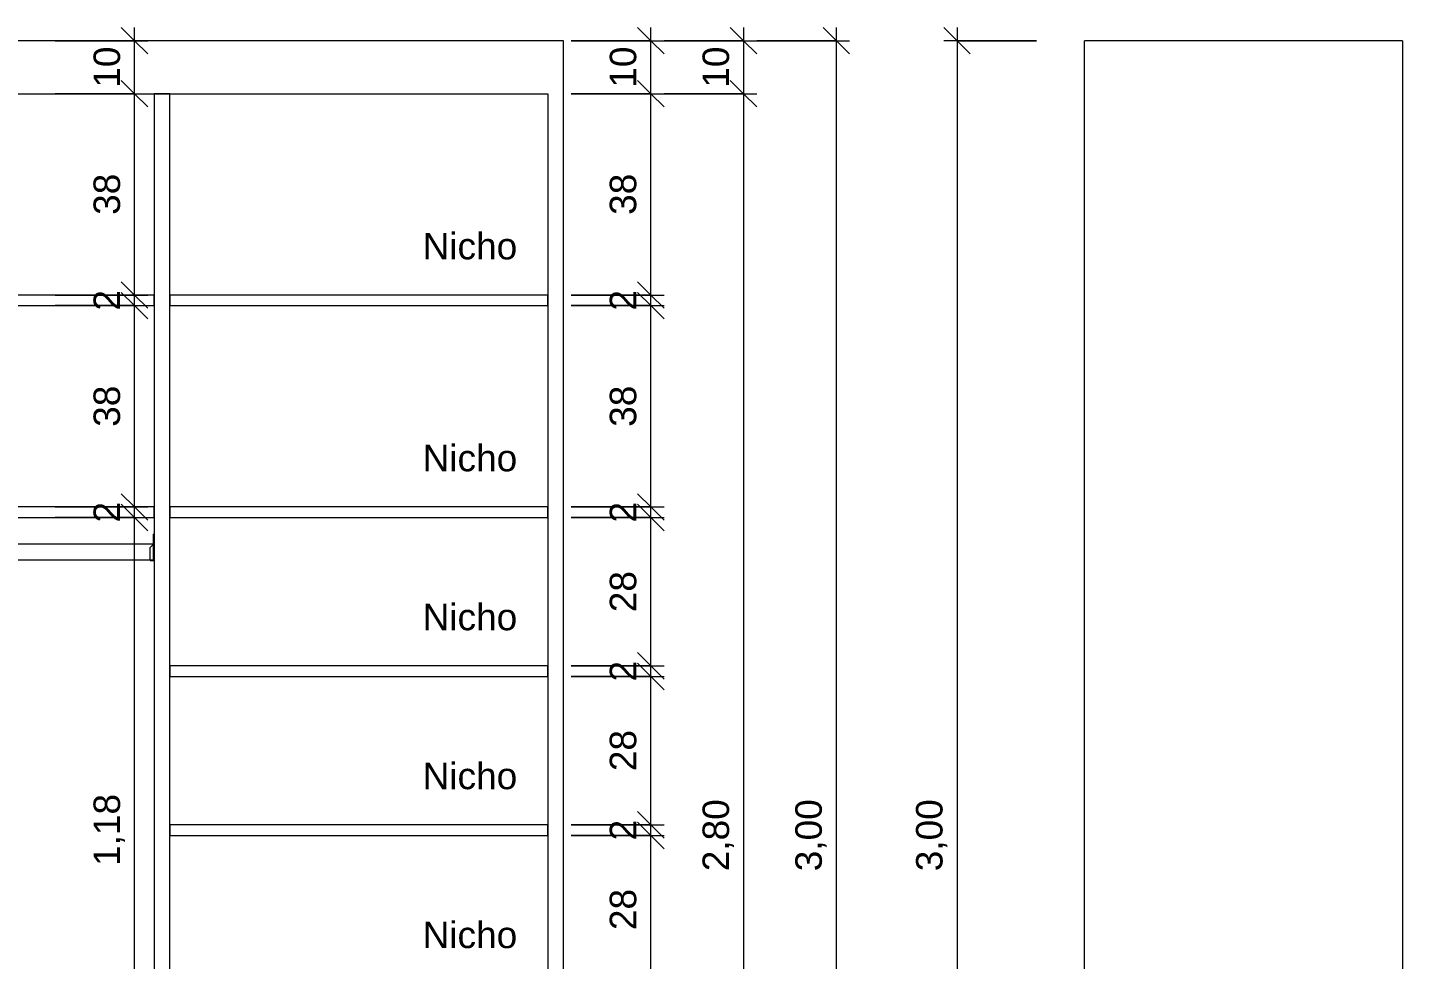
# Model space of a CAD drawing. Header units: millimetres. Extents: x 5059 to 16943, y -6200 to 11800.
# Drawn here: x 10619 to 13212, y 1466 to 3225 of the extents above; entities that cross this region are included whole.
import ezdxf

# ---------------------------------------------------------------- set-up
doc = ezdxf.new("R2010")
doc.units = ezdxf.units.MM
for name, color, linetype, lineweight in [('A-ANNO-DIMS', 211, 'Continuous', 9), ('A-ANNO-DIMS-25', 211, 'Continuous', 9), ('G-ANNO-TEXT', 231, 'Continuous', 9), ('I-FURN', 30, 'Continuous', 9)]:
    doc.layers.add(name, color=color, linetype=linetype, lineweight=lineweight)
doc.styles.add('@Arial Unicode MS', font='ARIALUNI.TTF', dxfattribs={"height": 50})
doc.styles.add('Arial', font='arial.ttf', dxfattribs={"height": 50})
doc.dimstyles.new('CRT_-__Metros_-_Linha_de_chamada_3_5_mm', dxfattribs={"dimscale": 304.8, "dimtxt": 50.292243, "dimasz": 0.164042, "dimexe": 0.082021, "dimexo": 0.0625, "dimgap": 0.04101, "dimtad": 1, "dimdec": 0, "dimlfac": 0.1, "dimdsep": 46, "dimtxsty": '@Arial Unicode MS', "dimblk1": 'OBLIQUE', "dimblk2": 'OBLIQUE', "dimsah": 1, "dimcen": 0.09, "dimdle": 0.082021, "dimazin": 0, "dimtfac": 1, "dimtdec": 4, "dimtix": 1, "dimtmove": 0, "dimatfit": 3, "dimfxl": 0.492126, "dimfxlon": 1, "dimtvp": 1, "dimtolj": 1, "dimtzin": 0, "dimarcsym": 2})
doc.dimstyles.new('CRT_-__Metros_-_Linha_de_chamada_3_5_mm_1', dxfattribs={"dimscale": 304.8, "dimtxt": 50.292243, "dimasz": 0.164042, "dimexe": 0.082021, "dimexo": 0.0625, "dimgap": 0.04101, "dimtad": 1, "dimlfac": 0.001, "dimrnd": 0.01, "dimzin": 0, "dimdsep": 46, "dimtxsty": '@Arial Unicode MS', "dimblk1": 'OBLIQUE', "dimblk2": 'OBLIQUE', "dimsah": 1, "dimcen": 0.09, "dimdle": 0.082021, "dimazin": 0, "dimtfac": 1, "dimtdec": 4, "dimtix": 1, "dimtmove": 0, "dimatfit": 3, "dimfxl": 0.492126, "dimfxlon": 1, "dimtvp": 1, "dimtolj": 1, "dimtzin": 0, "dimarcsym": 2})

# ---------------------------------------------------------------- blocks, each defined once
blk = doc.blocks.new('CLOSET 02 - CLOSET 02-4326823-VISTA FRONTAL CLOSET 02')
at = {"layer": 'I-FURN'}
for p, q in [((16329.7, 3200), (13329.7, 3200)), ((16329.7, 200), (16329.7, 3200)), ((13359.7, 3100), (16299.7, 3100)), ((15587.2, 3100), (15557.2, 3100)), ((15557.2, 3100), (15557.2, 300)), ((15587.2, 300), (15587.2, 3100)), ((16299.7, 3100), (16299.7, 300)), ((15557.2, 2720), (14844.7, 2720)), ((14844.7, 2700), (15557.2, 2700)), ((15557.2, 2700), (15557.2, 2720)), ((16299.7, 2720), (15587.2, 2720)), ((15587.2, 2720), (15587.2, 2700)), ((15587.2, 2700), (16299.7, 2700)), ((16299.7, 2700), (16299.7, 2720)), ((15557.2, 2320), (14844.7, 2320)), ((15557.2, 2300), (15557.2, 2320)), ((16299.7, 2320), (15587.2, 2320)), ((15587.2, 2320), (15587.2, 2300)), ((16299.7, 2300), (16299.7, 2320)), ((14844.7, 2300), (15557.2, 2300)), ((15587.2, 2300), (16299.7, 2300)), ((15557.2, 2268.4), (15556.2, 2268.4)), ((15556.2, 2265.7), (15556.2, 2268.4)), ((15556.2, 2268.4), (15556.2, 2268.2)), ((15556.2, 2250), (15556.2, 2265.7)), ((15556.2, 2250), (14845.7, 2250)), ((15556.2, 2250), (15549.6, 2243.4)), ((15549.6, 2227), (15549.6, 2243.4)), ((15556.2, 2250), (15556.2, 2249.9)), ((15556.2, 2249.8), (15556.2, 2249.9)), ((15556.2, 2249.8), (15556.2, 2227)), ((15556.2, 2227), (15556.2, 2249.8)), ((15557.2, 2249.8), (15556.2, 2249.8)), ((14845.7, 2220), (15556.2, 2220)), ((15549.6, 2219), (15549.6, 2227)), ((15549.6, 2219), (15556.2, 2219)), ((15556.2, 2227), (15556.2, 2219)), ((15556.2, 2219), (15556.2, 2227)), ((15556.2, 2219), (15557.2, 2219)), ((16299.7, 2020), (15587.2, 2020)), ((15587.2, 2020), (15587.2, 2000)), ((15587.2, 2000), (16299.7, 2000)), ((16299.7, 2000), (16299.7, 2020)), ((16299.7, 1720), (15587.2, 1720)), ((15587.2, 1720), (15587.2, 1700)), ((16299.7, 1700), (16299.7, 1720)), ((15587.2, 1700), (16299.7, 1700))]:
    blk.add_line(p, q, dxfattribs=at)
blk = doc.blocks.new('CLOSET 02 - CLOSET 02-4326823-VISTA LATERAL CLOSET 02')
at = {"layer": 'I-FURN'}
for p, q in [((5575.4, 200), (5575.4, 3200)), ((6175.4, 3200), (5575.4, 3200)), ((6175.4, 3200), (6175.4, 200)), ((6175.4, 200), (5575.4, 200))]:
    blk.add_line(p, q, dxfattribs=at)
blk = doc.blocks.new('DIMBLOCK40-VISTA FRONTAL CLOSET 02')
at = {"layer": 'A-ANNO-DIMS-25', "lineweight": 18}
for p, q in [((11794.2, 1700), (11769.2, 1725)), ((11794.2, 1700), (11819.2, 1675)), ((11794.2, 1420), (11769.2, 1445)), ((11794.2, 1420), (11819.2, 1395))]:
    blk.add_line(p, q, dxfattribs=at)
at = {"layer": 'A-ANNO-DIMS-25'}
for p, q in [((11644.2, 1700), (11819.2, 1700)), ((11794.2, 1700), (11644.2, 1700)), ((11794.2, 1420), (11794.2, 1700)), ((11644.2, 1420), (11819.2, 1420)), ((11794.2, 1420), (11644.2, 1420))]:
    blk.add_line(p, q, dxfattribs=at)
at = {"layer": 'A-ANNO-DIMS-25', "color": 0, "insert": (11716.8, 1521.3), "char_height": 50, "width": 92.937, "attachment_point": 1, "rotation": 90, "line_spacing_factor": 1.117605, "style": '@Arial Unicode MS'}
blk.add_mtext('28', dxfattribs=at)
blk = doc.blocks.new('_Oblique')
at = {"color": 0, "linetype": 'ByBlock', "lineweight": -2}
blk.add_line((-0.5, -0.5), (0.5, 0.5), dxfattribs=at)
blk = doc.blocks.new('DIMBLOCK41-VISTA FRONTAL CLOSET 02')
at = {"layer": 'A-ANNO-DIMS-25', "lineweight": 18}
for p, q in [((11794.2, 1720), (11769.2, 1745)), ((11794.2, 1700), (11769.2, 1725)), ((11794.2, 1720), (11819.2, 1695)), ((11794.2, 1700), (11819.2, 1675))]:
    blk.add_line(p, q, dxfattribs=at)
at = {"layer": 'A-ANNO-DIMS-25'}
for p, q in [((11644.2, 1720), (11819.2, 1720)), ((11794.2, 1720), (11644.2, 1720)), ((11794.2, 1700), (11794.2, 1720)), ((11644.2, 1700), (11819.2, 1700)), ((11794.2, 1700), (11644.2, 1700))]:
    blk.add_line(p, q, dxfattribs=at)
at = {"layer": 'A-ANNO-DIMS-25', "color": 0, "insert": (11716.8, 1690.6), "char_height": 50, "width": 46.468, "attachment_point": 1, "rotation": 90, "line_spacing_factor": 1.117605, "style": '@Arial Unicode MS'}
blk.add_mtext('2', dxfattribs=at)
blk = doc.blocks.new('DIMBLOCK42-VISTA FRONTAL CLOSET 02')
at = {"layer": 'A-ANNO-DIMS-25', "lineweight": 18}
for p, q in [((11794.2, 2000), (11769.2, 2025)), ((11794.2, 2000), (11819.2, 1975)), ((11794.2, 1720), (11769.2, 1745)), ((11794.2, 1720), (11819.2, 1695))]:
    blk.add_line(p, q, dxfattribs=at)
at = {"layer": 'A-ANNO-DIMS-25'}
for p, q in [((11644.2, 2000), (11819.2, 2000)), ((11794.2, 2000), (11644.2, 2000)), ((11794.2, 1720), (11794.2, 2000)), ((11644.2, 1720), (11819.2, 1720)), ((11794.2, 1720), (11644.2, 1720))]:
    blk.add_line(p, q, dxfattribs=at)
at = {"layer": 'A-ANNO-DIMS-25', "color": 0, "insert": (11716.8, 1821.3), "char_height": 50, "width": 92.937, "attachment_point": 1, "rotation": 90, "line_spacing_factor": 1.117605, "style": '@Arial Unicode MS'}
blk.add_mtext('28', dxfattribs=at)
blk = doc.blocks.new('DIMBLOCK43-VISTA FRONTAL CLOSET 02')
at = {"layer": 'A-ANNO-DIMS-25', "lineweight": 18}
for p, q in [((11794.2, 2020), (11769.2, 2045)), ((11794.2, 2000), (11769.2, 2025)), ((11794.2, 2020), (11819.2, 1995)), ((11794.2, 2000), (11819.2, 1975))]:
    blk.add_line(p, q, dxfattribs=at)
at = {"layer": 'A-ANNO-DIMS-25'}
for p, q in [((11644.2, 2020), (11819.2, 2020)), ((11794.2, 2020), (11644.2, 2020)), ((11644.2, 2000), (11819.2, 2000)), ((11794.2, 2000), (11644.2, 2000)), ((11794.2, 2000), (11794.2, 2020))]:
    blk.add_line(p, q, dxfattribs=at)
at = {"layer": 'A-ANNO-DIMS-25', "color": 0, "insert": (11716.8, 1990.6), "char_height": 50, "width": 46.468, "attachment_point": 1, "rotation": 90, "line_spacing_factor": 1.117605, "style": '@Arial Unicode MS'}
blk.add_mtext('2', dxfattribs=at)
blk = doc.blocks.new('DIMBLOCK44-VISTA FRONTAL CLOSET 02')
at = {"layer": 'A-ANNO-DIMS-25', "lineweight": 18}
for p, q in [((11794.2, 2300), (11769.2, 2325)), ((11794.2, 2300), (11819.2, 2275)), ((11794.2, 2020), (11769.2, 2045)), ((11794.2, 2020), (11819.2, 1995))]:
    blk.add_line(p, q, dxfattribs=at)
at = {"layer": 'A-ANNO-DIMS-25'}
for p, q in [((11644.2, 2300), (11819.2, 2300)), ((11794.2, 2300), (11644.2, 2300)), ((11794.2, 2020), (11794.2, 2300)), ((11644.2, 2020), (11819.2, 2020)), ((11794.2, 2020), (11644.2, 2020))]:
    blk.add_line(p, q, dxfattribs=at)
at = {"layer": 'A-ANNO-DIMS-25', "color": 0, "insert": (11716.8, 2121.3), "char_height": 50, "width": 92.937, "attachment_point": 1, "rotation": 90, "line_spacing_factor": 1.117605, "style": '@Arial Unicode MS'}
blk.add_mtext('28', dxfattribs=at)
blk = doc.blocks.new('DIMBLOCK45-VISTA FRONTAL CLOSET 02')
at = {"layer": 'A-ANNO-DIMS-25', "lineweight": 18}
for p, q in [((11794.2, 2320), (11769.2, 2345)), ((11794.2, 2300), (11769.2, 2325)), ((11794.2, 2320), (11819.2, 2295)), ((11794.2, 2300), (11819.2, 2275))]:
    blk.add_line(p, q, dxfattribs=at)
at = {"layer": 'A-ANNO-DIMS-25'}
for p, q in [((11644.2, 2320), (11819.2, 2320)), ((11794.2, 2320), (11644.2, 2320)), ((11794.2, 2300), (11794.2, 2320)), ((11644.2, 2300), (11819.2, 2300)), ((11794.2, 2300), (11644.2, 2300))]:
    blk.add_line(p, q, dxfattribs=at)
at = {"layer": 'A-ANNO-DIMS-25', "color": 0, "insert": (11716.8, 2290.6), "char_height": 50, "width": 46.468, "attachment_point": 1, "rotation": 90, "line_spacing_factor": 1.117605, "style": '@Arial Unicode MS'}
blk.add_mtext('2', dxfattribs=at)
blk = doc.blocks.new('DIMBLOCK46-VISTA FRONTAL CLOSET 02')
at = {"layer": 'A-ANNO-DIMS-25', "lineweight": 18}
for p, q in [((11794.2, 2700), (11769.2, 2725)), ((11794.2, 2700), (11819.2, 2675)), ((11794.2, 2320), (11769.2, 2345)), ((11794.2, 2320), (11819.2, 2295))]:
    blk.add_line(p, q, dxfattribs=at)
at = {"layer": 'A-ANNO-DIMS-25'}
for p, q in [((11644.2, 2700), (11819.2, 2700)), ((11794.2, 2700), (11644.2, 2700)), ((11794.2, 2320), (11794.2, 2700)), ((11644.2, 2320), (11819.2, 2320)), ((11794.2, 2320), (11644.2, 2320))]:
    blk.add_line(p, q, dxfattribs=at)
at = {"layer": 'A-ANNO-DIMS-25', "color": 0, "insert": (11716.8, 2471.3), "char_height": 50, "width": 92.937, "attachment_point": 1, "rotation": 90, "line_spacing_factor": 1.117605, "style": '@Arial Unicode MS'}
blk.add_mtext('38', dxfattribs=at)
blk = doc.blocks.new('DIMBLOCK47-VISTA FRONTAL CLOSET 02')
at = {"layer": 'A-ANNO-DIMS-25', "lineweight": 18}
for p, q in [((11794.2, 2720), (11769.2, 2745)), ((11794.2, 2700), (11769.2, 2725)), ((11794.2, 2720), (11819.2, 2695)), ((11794.2, 2700), (11819.2, 2675))]:
    blk.add_line(p, q, dxfattribs=at)
at = {"layer": 'A-ANNO-DIMS-25'}
for p, q in [((11644.2, 2720), (11819.2, 2720)), ((11794.2, 2720), (11644.2, 2720)), ((11644.2, 2700), (11819.2, 2700)), ((11794.2, 2700), (11644.2, 2700)), ((11794.2, 2700), (11794.2, 2720))]:
    blk.add_line(p, q, dxfattribs=at)
at = {"layer": 'A-ANNO-DIMS-25', "color": 0, "insert": (11716.8, 2690.6), "char_height": 50, "width": 46.468, "attachment_point": 1, "rotation": 90, "line_spacing_factor": 1.117605, "style": '@Arial Unicode MS'}
blk.add_mtext('2', dxfattribs=at)
blk = doc.blocks.new('DIMBLOCK48-VISTA FRONTAL CLOSET 02')
at = {"layer": 'A-ANNO-DIMS-25', "lineweight": 18}
for p, q in [((11794.2, 3100), (11769.2, 3125)), ((11794.2, 3100), (11819.2, 3075)), ((11794.2, 2720), (11769.2, 2745)), ((11794.2, 2720), (11819.2, 2695))]:
    blk.add_line(p, q, dxfattribs=at)
at = {"layer": 'A-ANNO-DIMS-25'}
for p, q in [((11644.2, 3100), (11819.2, 3100)), ((11794.2, 3100), (11644.2, 3100)), ((11794.2, 2720), (11794.2, 3100)), ((11644.2, 2720), (11819.2, 2720)), ((11794.2, 2720), (11644.2, 2720))]:
    blk.add_line(p, q, dxfattribs=at)
at = {"layer": 'A-ANNO-DIMS-25', "color": 0, "insert": (11716.8, 2871.3), "char_height": 50, "width": 92.937, "attachment_point": 1, "rotation": 90, "line_spacing_factor": 1.117605, "style": '@Arial Unicode MS'}
blk.add_mtext('38', dxfattribs=at)
blk = doc.blocks.new('DIMBLOCK49-VISTA FRONTAL CLOSET 02')
at = {"layer": 'A-ANNO-DIMS-25', "lineweight": 18}
for p, q in [((11794.2, 3200), (11769.2, 3225)), ((11794.2, 3200), (11819.2, 3175)), ((11794.2, 3100), (11769.2, 3125)), ((11794.2, 3100), (11819.2, 3075))]:
    blk.add_line(p, q, dxfattribs=at)
at = {"layer": 'A-ANNO-DIMS-25'}
for p, q in [((11794.2, 3100), (11794.2, 3225)), ((11644.2, 3200), (11819.2, 3200)), ((11794.2, 3200), (11644.2, 3200)), ((11644.2, 3100), (11819.2, 3100)), ((11794.2, 3100), (11644.2, 3100))]:
    blk.add_line(p, q, dxfattribs=at)
at = {"layer": 'A-ANNO-DIMS-25', "color": 0, "insert": (11716.8, 3111.3), "char_height": 50, "width": 92.937, "attachment_point": 1, "rotation": 90, "line_spacing_factor": 1.117605, "style": '@Arial Unicode MS'}
blk.add_mtext('10', dxfattribs=at)
blk = doc.blocks.new('DIMBLOCK50-VISTA FRONTAL CLOSET 02')
at = {"layer": 'A-ANNO-DIMS-25', "lineweight": 18}
for p, q in [((11969.2, 3200), (11944.2, 3225)), ((11969.2, 3200), (11994.2, 3175)), ((11969.2, 3100), (11944.2, 3125)), ((11969.2, 3100), (11994.2, 3075))]:
    blk.add_line(p, q, dxfattribs=at)
at = {"layer": 'A-ANNO-DIMS-25'}
for p, q in [((11969.2, 3225), (11969.2, 3100)), ((11819.2, 3200), (11994.2, 3200)), ((11969.2, 3200), (11819.2, 3200)), ((11819.2, 3100), (11994.2, 3100)), ((11969.2, 3100), (11819.2, 3100))]:
    blk.add_line(p, q, dxfattribs=at)
at = {"layer": 'A-ANNO-DIMS-25', "color": 0, "insert": (11891.8, 3111.3), "char_height": 50, "width": 92.937, "attachment_point": 1, "rotation": 90, "line_spacing_factor": 1.117605, "style": '@Arial Unicode MS'}
blk.add_mtext('10', dxfattribs=at)
blk = doc.blocks.new('DIMBLOCK51-VISTA FRONTAL CLOSET 02')
at = {"layer": 'A-ANNO-DIMS-25', "lineweight": 18}
for p, q in [((11969.2, 3100), (11944.2, 3125)), ((11969.2, 3100), (11994.2, 3075)), ((11969.2, 300), (11944.2, 325)), ((11969.2, 300), (11994.2, 275))]:
    blk.add_line(p, q, dxfattribs=at)
at = {"layer": 'A-ANNO-DIMS-25'}
for p, q in [((11819.2, 3100), (11994.2, 3100)), ((11969.2, 3100), (11819.2, 3100)), ((11969.2, 3100), (11969.2, 300)), ((11819.2, 300), (11994.2, 300)), ((11969.2, 300), (11819.2, 300))]:
    blk.add_line(p, q, dxfattribs=at)
at = {"layer": 'A-ANNO-DIMS-25', "color": 0, "insert": (11891.8, 1632.4), "char_height": 50, "width": 162.337, "attachment_point": 1, "rotation": 90, "line_spacing_factor": 1.117605, "style": '@Arial Unicode MS'}
blk.add_mtext('2,80', dxfattribs=at)
blk = doc.blocks.new('DIMBLOCK53-VISTA FRONTAL CLOSET 02')
at = {"layer": 'A-ANNO-DIMS-25', "lineweight": 18}
for p, q in [((12144.2, 3200), (12119.2, 3225)), ((12144.2, 3200), (12169.2, 3175)), ((12144.2, 200), (12119.2, 225)), ((12144.2, 200), (12169.2, 175))]:
    blk.add_line(p, q, dxfattribs=at)
at = {"layer": 'A-ANNO-DIMS-25'}
for p, q in [((12144.2, 175), (12144.2, 3225)), ((11994.2, 3200), (12169.2, 3200)), ((12144.2, 3200), (11994.2, 3200)), ((11994.2, 200), (12169.2, 200)), ((12144.2, 200), (11994.2, 200))]:
    blk.add_line(p, q, dxfattribs=at)
at = {"layer": 'A-ANNO-DIMS-25', "color": 0, "insert": (12066.8, 1632.4), "char_height": 50, "width": 162.337, "attachment_point": 1, "rotation": 90, "line_spacing_factor": 1.117605, "style": '@Arial Unicode MS'}
blk.add_mtext('3,00', dxfattribs=at)
blk = doc.blocks.new('DIMBLOCK72-VISTA FRONTAL CLOSET 02')
at = {"layer": 'A-ANNO-DIMS-25', "lineweight": 18}
for p, q in [((10820.5, 2300), (10795.5, 2325)), ((10820.5, 2300), (10845.5, 2275)), ((10820.5, 1120), (10795.5, 1145)), ((10820.5, 1120), (10845.5, 1095))]:
    blk.add_line(p, q, dxfattribs=at)
at = {"layer": 'A-ANNO-DIMS-25'}
for p, q in [((10670.5, 2300), (10845.5, 2300)), ((10820.5, 2300), (10670.5, 2300)), ((10820.5, 1120), (10820.5, 2300)), ((10670.5, 1120), (10845.5, 1120)), ((10820.5, 1120), (10670.5, 1120))]:
    blk.add_line(p, q, dxfattribs=at)
at = {"layer": 'A-ANNO-DIMS-25', "color": 0, "insert": (10743.1, 1642.4), "char_height": 50, "width": 162.337, "attachment_point": 1, "rotation": 90, "line_spacing_factor": 1.117605, "style": '@Arial Unicode MS'}
blk.add_mtext('1,18', dxfattribs=at)
blk = doc.blocks.new('DIMBLOCK73-VISTA FRONTAL CLOSET 02')
at = {"layer": 'A-ANNO-DIMS-25', "lineweight": 18}
for p, q in [((10820.5, 2320), (10795.5, 2345)), ((10820.5, 2300), (10795.5, 2325)), ((10820.5, 2320), (10845.5, 2295)), ((10820.5, 2300), (10845.5, 2275))]:
    blk.add_line(p, q, dxfattribs=at)
at = {"layer": 'A-ANNO-DIMS-25'}
for p, q in [((10670.5, 2320), (10845.5, 2320)), ((10820.5, 2320), (10670.5, 2320)), ((10820.5, 2300), (10820.5, 2320)), ((10670.5, 2300), (10845.5, 2300)), ((10820.5, 2300), (10670.5, 2300))]:
    blk.add_line(p, q, dxfattribs=at)
at = {"layer": 'A-ANNO-DIMS-25', "color": 0, "insert": (10743.1, 2290.6), "char_height": 50, "width": 46.468, "attachment_point": 1, "rotation": 90, "line_spacing_factor": 1.117605, "style": '@Arial Unicode MS'}
blk.add_mtext('2', dxfattribs=at)
blk = doc.blocks.new('DIMBLOCK74-VISTA FRONTAL CLOSET 02')
at = {"layer": 'A-ANNO-DIMS-25', "lineweight": 18}
for p, q in [((10820.5, 2700), (10795.5, 2725)), ((10820.5, 2700), (10845.5, 2675)), ((10820.5, 2320), (10795.5, 2345)), ((10820.5, 2320), (10845.5, 2295))]:
    blk.add_line(p, q, dxfattribs=at)
at = {"layer": 'A-ANNO-DIMS-25'}
for p, q in [((10670.5, 2700), (10845.5, 2700)), ((10820.5, 2700), (10670.5, 2700)), ((10820.5, 2320), (10820.5, 2700)), ((10670.5, 2320), (10845.5, 2320)), ((10820.5, 2320), (10670.5, 2320))]:
    blk.add_line(p, q, dxfattribs=at)
at = {"layer": 'A-ANNO-DIMS-25', "color": 0, "insert": (10743.1, 2471.3), "char_height": 50, "width": 92.937, "attachment_point": 1, "rotation": 90, "line_spacing_factor": 1.117605, "style": '@Arial Unicode MS'}
blk.add_mtext('38', dxfattribs=at)
blk = doc.blocks.new('DIMBLOCK75-VISTA FRONTAL CLOSET 02')
at = {"layer": 'A-ANNO-DIMS-25', "lineweight": 18}
for p, q in [((10820.5, 2720), (10795.5, 2745)), ((10820.5, 2700), (10795.5, 2725)), ((10820.5, 2720), (10845.5, 2695)), ((10820.5, 2700), (10845.5, 2675))]:
    blk.add_line(p, q, dxfattribs=at)
at = {"layer": 'A-ANNO-DIMS-25'}
for p, q in [((10670.5, 2720), (10845.5, 2720)), ((10820.5, 2720), (10670.5, 2720)), ((10670.5, 2700), (10845.5, 2700)), ((10820.5, 2700), (10670.5, 2700)), ((10820.5, 2700), (10820.5, 2720))]:
    blk.add_line(p, q, dxfattribs=at)
at = {"layer": 'A-ANNO-DIMS-25', "color": 0, "insert": (10743.1, 2690.6), "char_height": 50, "width": 46.468, "attachment_point": 1, "rotation": 90, "line_spacing_factor": 1.117605, "style": '@Arial Unicode MS'}
blk.add_mtext('2', dxfattribs=at)
blk = doc.blocks.new('DIMBLOCK76-VISTA FRONTAL CLOSET 02')
at = {"layer": 'A-ANNO-DIMS-25', "lineweight": 18}
for p, q in [((10820.5, 3100), (10795.5, 3125)), ((10820.5, 3100), (10845.5, 3075)), ((10820.5, 2720), (10795.5, 2745)), ((10820.5, 2720), (10845.5, 2695))]:
    blk.add_line(p, q, dxfattribs=at)
at = {"layer": 'A-ANNO-DIMS-25'}
for p, q in [((10670.5, 3100), (10845.5, 3100)), ((10820.5, 3100), (10670.5, 3100)), ((10820.5, 2720), (10820.5, 3100)), ((10670.5, 2720), (10845.5, 2720)), ((10820.5, 2720), (10670.5, 2720))]:
    blk.add_line(p, q, dxfattribs=at)
at = {"layer": 'A-ANNO-DIMS-25', "color": 0, "insert": (10743.1, 2871.3), "char_height": 50, "width": 92.937, "attachment_point": 1, "rotation": 90, "line_spacing_factor": 1.117605, "style": '@Arial Unicode MS'}
blk.add_mtext('38', dxfattribs=at)
blk = doc.blocks.new('DIMBLOCK77-VISTA FRONTAL CLOSET 02')
at = {"layer": 'A-ANNO-DIMS-25', "lineweight": 18}
for p, q in [((10820.5, 3200), (10795.5, 3225)), ((10820.5, 3200), (10845.5, 3175)), ((10820.5, 3100), (10795.5, 3125)), ((10820.5, 3100), (10845.5, 3075))]:
    blk.add_line(p, q, dxfattribs=at)
at = {"layer": 'A-ANNO-DIMS-25'}
for p, q in [((10820.5, 3100), (10820.5, 3225)), ((10670.5, 3200), (10845.5, 3200)), ((10820.5, 3200), (10670.5, 3200)), ((10670.5, 3100), (10845.5, 3100)), ((10820.5, 3100), (10670.5, 3100))]:
    blk.add_line(p, q, dxfattribs=at)
at = {"layer": 'A-ANNO-DIMS-25', "color": 0, "insert": (10743.1, 3111.3), "char_height": 50, "width": 92.937, "attachment_point": 1, "rotation": 90, "line_spacing_factor": 1.117605, "style": '@Arial Unicode MS'}
blk.add_mtext('10', dxfattribs=at)
blk = doc.blocks.new('DIMBLOCK79-VISTA LATERAL CLOSET 02')
at = {"layer": 'A-ANNO-DIMS-25', "lineweight": 18}
for p, q in [((12371.9, 3200), (12346.9, 3225)), ((12371.9, 3200), (12396.9, 3175)), ((12371.9, 200), (12346.9, 225)), ((12371.9, 200), (12396.9, 175))]:
    blk.add_line(p, q, dxfattribs=at)
at = {"layer": 'A-ANNO-DIMS-25'}
for p, q in [((12371.9, 3225), (12371.9, 175)), ((12521.9, 3200), (12346.9, 3200)), ((12371.9, 3200), (12521.9, 3200)), ((12521.9, 200), (12346.9, 200)), ((12371.9, 200), (12521.9, 200))]:
    blk.add_line(p, q, dxfattribs=at)
at = {"layer": 'A-ANNO-DIMS-25', "color": 0, "insert": (12294.5, 1632.4), "char_height": 50, "width": 162.337, "attachment_point": 1, "rotation": 90, "line_spacing_factor": 1.117605, "style": '@Arial Unicode MS'}
blk.add_mtext('3,00', dxfattribs=at)

msp = doc.modelspace()

# ---------------------------------------------------------------- block references
at = {"layer": 'I-FURN'}
for name, p in [('CLOSET 02 - CLOSET 02-4326823-VISTA FRONTAL CLOSET 02', (-4699.867, 0)), ('CLOSET 02 - CLOSET 02-4326823-VISTA LATERAL CLOSET 02', (7036.702, 0))]:
    msp.add_blockref(name, p, dxfattribs=at)

# ---------------------------------------------------------------- texts
at = {"layer": 'G-ANNO-TEXT', "color": 7, "char_height": 50, "width": 222.46828, "attachment_point": 1, "style": 'Arial'}
for insert in [(11363.733, 2837.308), (11363.733, 2437.308), (11363.733, 2137.308), (11363.733, 1837.308), (11363.733, 1537.308)]:
    msp.add_mtext('Nicho', dxfattribs=dict(at, insert=insert))

# ---------------------------------------------------------------- dimensions: what is measured, and where the dimension line sits
at = {"layer": 'A-ANNO-DIMS'}
for base, p1, p2, dimstyle, override, picture, middle in [((10820.469, 3200), (10670.469, 3100), (10670.469, 3200), 'CRT_-__Metros_-_Linha_de_chamada_3_5_mm', {"dimpost": '<>', "dimfxl": 100}, 'DIMBLOCK77-VISTA FRONTAL CLOSET 02', (10782.423, 3150)), ((11794.228, 3200), (11644.228, 3100), (11644.228, 3200), 'CRT_-__Metros_-_Linha_de_chamada_3_5_mm', {"dimpost": '<>', "dimfxl": 100}, 'DIMBLOCK49-VISTA FRONTAL CLOSET 02', (11756.182, 3150)), ((11969.228, 3100), (11819.228, 3200), (11819.228, 3100), 'CRT_-__Metros_-_Linha_de_chamada_3_5_mm', {"dimpost": '<>', "dimfxl": 100}, 'DIMBLOCK50-VISTA FRONTAL CLOSET 02', (11931.182, 3150)), ((12144.228, 3200), (11994.228, 200), (11994.228, 3200), 'CRT_-__Metros_-_Linha_de_chamada_3_5_mm_1', {"dimpost": '<>', "dimfxl": 3000}, 'DIMBLOCK53-VISTA FRONTAL CLOSET 02', (12106.182, 1700)), ((12371.939, 200), (12521.939, 3200), (12521.939, 200), 'CRT_-__Metros_-_Linha_de_chamada_3_5_mm_1', {"dimpost": '<>', "dimfxl": 3000}, 'DIMBLOCK79-VISTA LATERAL CLOSET 02', (12333.893, 1700)), ((10820.469, 3100), (10670.469, 2720), (10670.469, 3100), 'CRT_-__Metros_-_Linha_de_chamada_3_5_mm', {"dimpost": '<>', "dimfxl": 380}, 'DIMBLOCK76-VISTA FRONTAL CLOSET 02', (10782.423, 2910)), ((11794.228, 3100), (11644.228, 2720), (11644.228, 3100), 'CRT_-__Metros_-_Linha_de_chamada_3_5_mm', {"dimpost": '<>', "dimfxl": 380}, 'DIMBLOCK48-VISTA FRONTAL CLOSET 02', (11756.182, 2910)), ((11969.228, 300), (11819.228, 3100), (11819.228, 300), 'CRT_-__Metros_-_Linha_de_chamada_3_5_mm_1', {"dimpost": '<>', "dimfxl": 2800}, 'DIMBLOCK51-VISTA FRONTAL CLOSET 02', (11931.182, 1700)), ((10820.469, 2720), (10670.469, 2700), (10670.469, 2720), 'CRT_-__Metros_-_Linha_de_chamada_3_5_mm', {"dimpost": '<>', "dimfxl": 20}, 'DIMBLOCK75-VISTA FRONTAL CLOSET 02', (10782.849, 2710)), ((10820.469, 2700), (10670.469, 2320), (10670.469, 2700), 'CRT_-__Metros_-_Linha_de_chamada_3_5_mm', {"dimpost": '<>', "dimfxl": 380}, 'DIMBLOCK74-VISTA FRONTAL CLOSET 02', (10782.423, 2510)), ((11794.228, 2720), (11644.228, 2700), (11644.228, 2720), 'CRT_-__Metros_-_Linha_de_chamada_3_5_mm', {"dimpost": '<>', "dimfxl": 20}, 'DIMBLOCK47-VISTA FRONTAL CLOSET 02', (11756.608, 2710)), ((11794.228, 2700), (11644.228, 2320), (11644.228, 2700), 'CRT_-__Metros_-_Linha_de_chamada_3_5_mm', {"dimpost": '<>', "dimfxl": 380}, 'DIMBLOCK46-VISTA FRONTAL CLOSET 02', (11756.182, 2510)), ((10820.469, 2320), (10670.469, 2300), (10670.469, 2320), 'CRT_-__Metros_-_Linha_de_chamada_3_5_mm', {"dimpost": '<>', "dimfxl": 20}, 'DIMBLOCK73-VISTA FRONTAL CLOSET 02', (10782.849, 2310)), ((11794.228, 2320), (11644.228, 2300), (11644.228, 2320), 'CRT_-__Metros_-_Linha_de_chamada_3_5_mm', {"dimpost": '<>', "dimfxl": 20}, 'DIMBLOCK45-VISTA FRONTAL CLOSET 02', (11756.608, 2310)), ((10820.469, 2300), (10670.469, 1120), (10670.469, 2300), 'CRT_-__Metros_-_Linha_de_chamada_3_5_mm_1', {"dimpost": '<>', "dimfxl": 1180}, 'DIMBLOCK72-VISTA FRONTAL CLOSET 02', (10782.423, 1710)), ((11794.228, 2300), (11644.228, 2020), (11644.228, 2300), 'CRT_-__Metros_-_Linha_de_chamada_3_5_mm', {"dimpost": '<>', "dimfxl": 280}, 'DIMBLOCK44-VISTA FRONTAL CLOSET 02', (11756.182, 2160)), ((11794.228, 2020), (11644.228, 2000), (11644.228, 2020), 'CRT_-__Metros_-_Linha_de_chamada_3_5_mm', {"dimpost": '<>', "dimfxl": 20}, 'DIMBLOCK43-VISTA FRONTAL CLOSET 02', (11756.608, 2010)), ((11794.228, 2000), (11644.228, 1720), (11644.228, 2000), 'CRT_-__Metros_-_Linha_de_chamada_3_5_mm', {"dimpost": '<>', "dimfxl": 280}, 'DIMBLOCK42-VISTA FRONTAL CLOSET 02', (11756.182, 1860)), ((11794.228, 1720), (11644.228, 1700), (11644.228, 1720), 'CRT_-__Metros_-_Linha_de_chamada_3_5_mm', {"dimpost": '<>', "dimfxl": 20}, 'DIMBLOCK41-VISTA FRONTAL CLOSET 02', (11756.608, 1710)), ((11794.228, 1700), (11644.228, 1420), (11644.228, 1700), 'CRT_-__Metros_-_Linha_de_chamada_3_5_mm', {"dimpost": '<>', "dimfxl": 280}, 'DIMBLOCK40-VISTA FRONTAL CLOSET 02', (11756.182, 1560))]:
    dim = msp.add_linear_dim(base=base, p1=p1, p2=p2, angle=90, dimstyle=dimstyle, override=override, dxfattribs=at)
    dim.commit()
    dim.dimension.update_dxf_attribs({"geometry": picture, "text_midpoint": middle})

doc.saveas('drawing.dxf')
